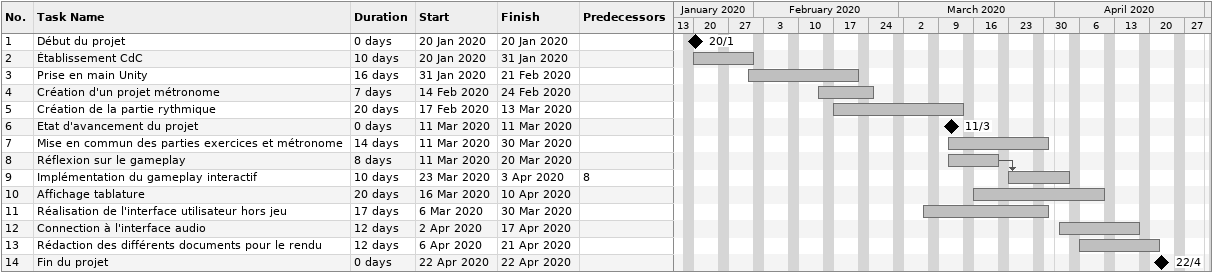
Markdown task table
| ID | Task | Duration | Start | Finish | Predecessors |
|---|---|---|---|---|---|
| 1 | Début du projet | 0d | 2020-01-20 | 2020-01-20 |  |
| 2 | Établissement CdC | 10d | 2020-01-20 | 2020-01-31 |  |
| 3 | Prise en main Unity | 16d | 2020-01-31 | 2020-02-21 |  |
| 4 | Création d'un projet métronome | 7d | 2020-02-14 | 2020-02-24 |  |
| 5 | Création de la partie rythmique | 20d | 2020-02-17 | 2020-03-13 |  |
| 6 | Etat d'avancement du projet | 0d | 2020-03-11 | 2020-03-11 |  |
| 7 | Mise en commun des parties exercices et métronome | 14d | 2020-03-11 | 2020-03-30 |  |
| 8 | Réflexion sur le gameplay | 8d | 2020-03-11 | 2020-03-20 |  |
| 9 | Implémentation du gameplay interactif | 10d | 2020-03-23 | 2020-04-03 | 8 |
| 10 | Affichage tablature | 20d | 2020-03-16 | 2020-04-10 |  |
| 11 | Réalisation de l'interface utilisateur hors jeu | 17d | 2020-03-06 | 2020-03-30 |  |
| 12 | Connection à l'interface audio | 12d | 2020-04-02 | 2020-04-17 |  |
| 13 | Rédaction des différents documents pour le rendu | 12d | 2020-04-06 | 2020-04-21 |  |
| 14 | Fin du projet | 0d | 2020-04-22 | 2020-04-22 |  |
